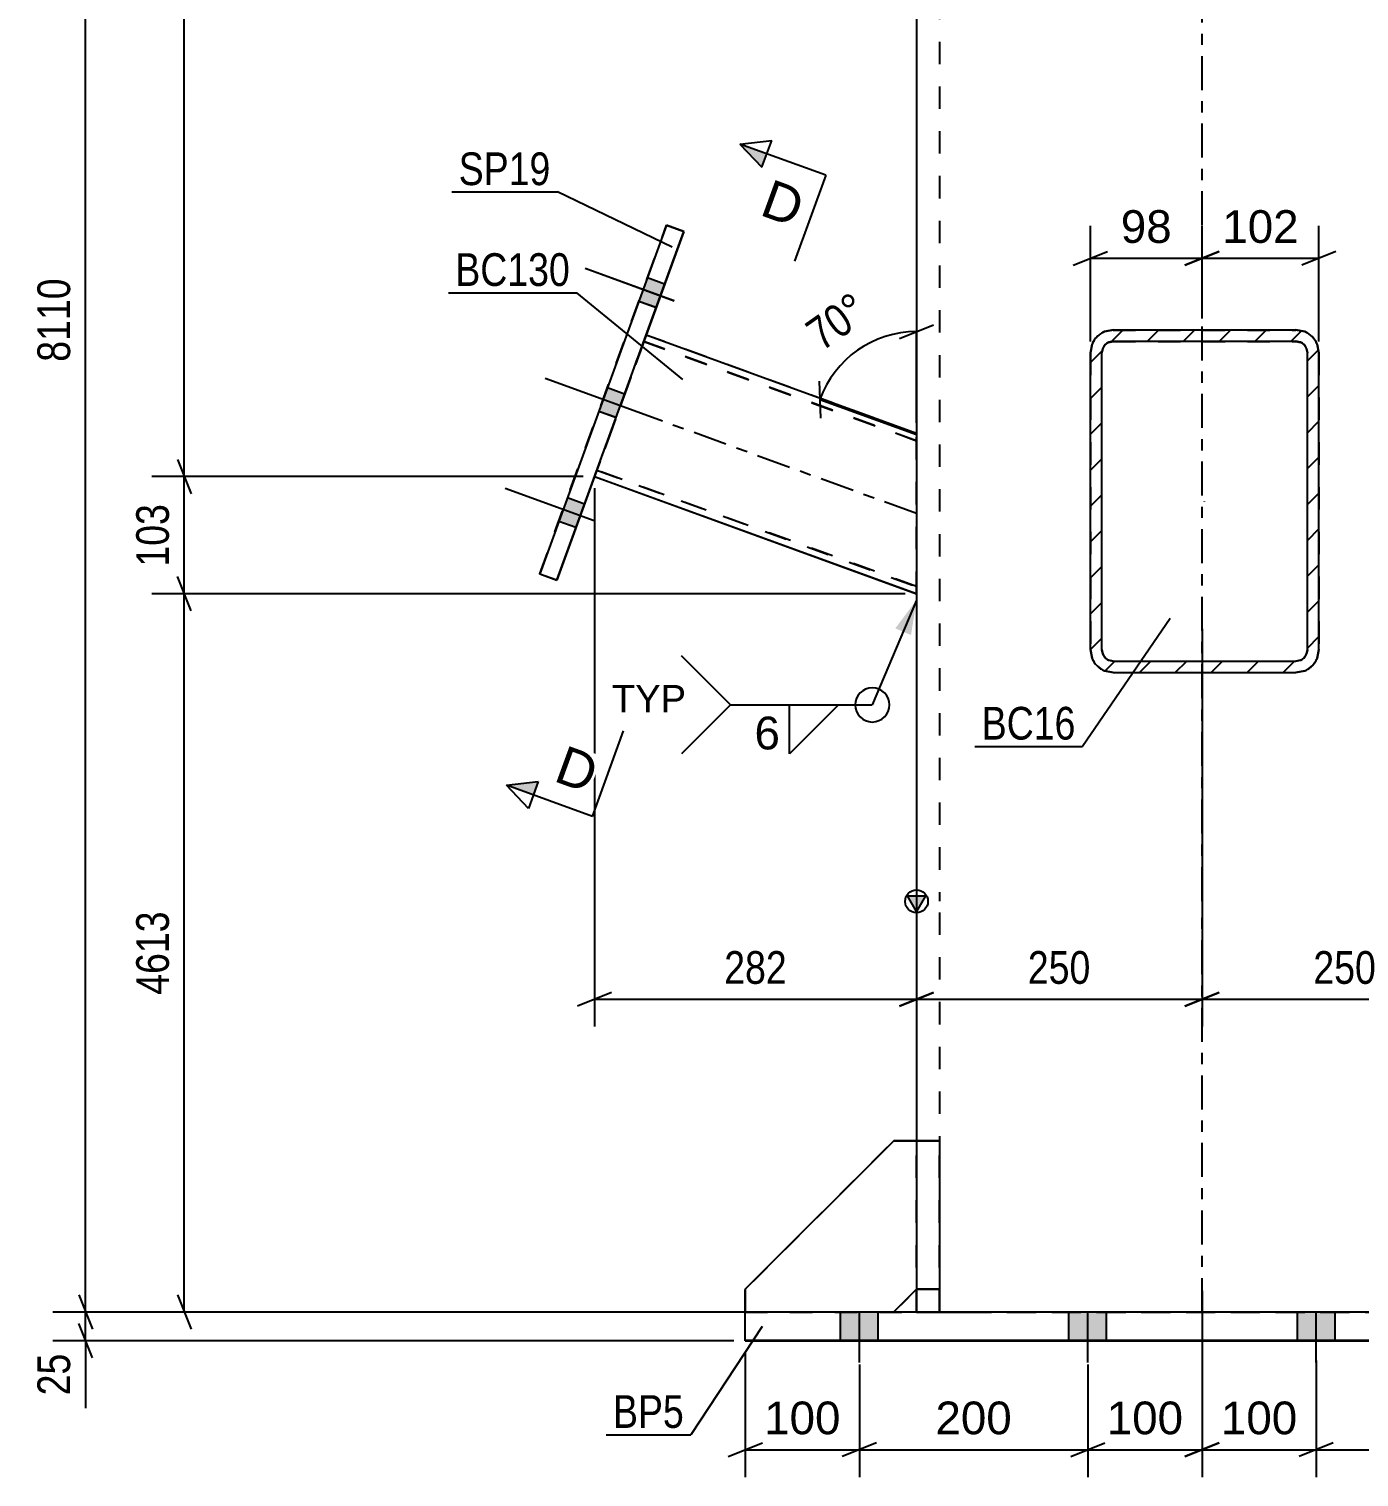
# Model space of a CAD drawing. Header units: millimetres. Extents: x -131 to 463, y -181 to 239.
# Drawn here: x 118.6 to 235.1, y -14.4 to 112.4 of the extents above; entities that cross this region are included whole.
import ezdxf

# ---------------------------------------------------------------- set-up
doc = ezdxf.new("R2010")
doc.units = ezdxf.units.MM
doc.linetypes.add('DXK_LINE_DOT2', pattern=[3.9198, 1.9599, -1.9599])
doc.linetypes.add('DXK_LINE_DOT3', pattern=[5.9187, 2.979, -0.9799, 0.9799, -0.9799])
doc.styles.add('Arial', font='arial.ttf', dxfattribs={"height": 0.2})
doc.styles.add('Arial Narrow', font='ARIALN.TTF', dxfattribs={"height": 0.2})

# ---------------------------------------------------------------- blocks, each defined once
blk = doc.blocks.new('Part-284869923-2241 - 2164')
at = {"color": 2, "linetype": 'Continuous'}
for p, q in [((174.47, 95.19), (163.35, 64.65)), ((175.97, 94.64), (174.47, 95.19)), ((164.85, 64.1), (175.97, 94.64)), ((175.97, 94.63), (172.67, 85.57)), ((175.97, 94.64), (175.97, 94.63)), ((175.97, 94.64), (175.97, 94.63)), ((168.16, 73.17), (164.85, 64.09)), ((163.35, 64.65), (164.85, 64.1)), ((163.35, 64.65), (163.35, 64.64)), ((163.35, 64.64), (163.35, 64.65)), ((164.85, 64.09), (163.35, 64.64)), ((164.85, 64.1), (164.85, 64.09))]:
    blk.add_line(p, q, dxfattribs=at)
at = {"color": 7, "linetype": 'DXK_LINE_DOT2'}
for p, q in [((163.35, 64.65), (174.47, 95.18)), ((174.47, 95.19), (174.47, 95.18)), ((174.47, 95.18), (175.97, 94.64)), ((172.67, 85.57), (168.16, 73.17))]:
    blk.add_line(p, q, dxfattribs=at)
blk = doc.blocks.new('Bolt-284869923-2252 - 2164')
at = {"linetype": 'Continuous'}
for points in [[(189.7, -2.49), (193, -2.49), (193, 0.01), (189.7, 0.01)], [(189.7, -2.5), (193, -2.5), (193, 0), (189.7, 0)], [(209.7, -2.49), (213, -2.49), (213, 0.01), (209.7, 0.01)], [(229.7, -2.49), (233, -2.49), (233, 0.01), (229.7, 0.01)], [(249.7, -2.49), (253, -2.49), (253, 0.01), (249.7, 0.01)], [(249.7, -2.5), (253, -2.5), (253, 0), (249.7, 0)], [(189.7, -2.5), (193, -2.5), (193, 0), (189.7, 0)], [(189.7, -2.51), (193, -2.51), (193, -0.01), (189.7, -0.01)], [(209.7, -2.51), (213, -2.51), (213, -0.01), (209.7, -0.01)], [(229.7, -2.51), (233, -2.51), (233, -0.01), (229.7, -0.01)], [(249.7, -2.5), (253, -2.5), (253, 0), (249.7, 0)], [(249.7, -2.51), (253, -2.51), (253, -0.01), (249.7, -0.01)]]:
    blk.add_hatch(color=1, dxfattribs=at).paths.add_polyline_path(points)
at = {"color": 1, "linetype": 'Continuous'}
for p, q in [((189.7, -2.49), (189.7, 0.01)), ((189.7, -2.5), (189.7, 0)), ((191.35, -4.39), (191.35, 0.01)), ((191.35, -4.4), (191.35, 0)), ((193, -2.49), (193, 0.01)), ((193, -2.5), (193, 0)), ((209.7, -2.49), (209.7, 0.01)), ((211.35, -4.39), (211.35, 0.01)), ((213, -2.49), (213, 0.01)), ((229.7, -2.49), (229.7, 0.01)), ((231.35, -4.39), (231.35, 0.01)), ((233, -2.49), (233, 0.01)), ((249.7, -2.49), (249.7, 0.01)), ((249.7, -2.5), (249.7, 0)), ((251.35, -4.39), (251.35, 0.01)), ((251.35, -4.4), (251.35, 0)), ((253, -2.49), (253, 0.01)), ((253, -2.5), (253, 0)), ((189.7, -2.5), (189.7, 0)), ((189.7, -2.51), (189.7, -0.01)), ((191.35, -4.4), (191.35, 0)), ((191.35, -4.41), (191.35, -0.01)), ((193, -2.5), (193, 0)), ((193, -2.51), (193, -0.01)), ((209.7, -2.51), (209.7, -0.01)), ((211.35, -4.41), (211.35, -0.01)), ((213, -2.51), (213, -0.01)), ((229.7, -2.51), (229.7, -0.01)), ((231.35, -4.41), (231.35, -0.01)), ((233, -2.51), (233, -0.01)), ((249.7, -2.5), (249.7, 0)), ((249.7, -2.51), (249.7, -0.01)), ((251.35, -4.4), (251.35, 0)), ((251.35, -4.41), (251.35, -0.01)), ((253, -2.5), (253, 0)), ((253, -2.51), (253, -0.01))]:
    blk.add_line(p, q, dxfattribs=at)
blk = doc.blocks.new('Bolt-284869923-2236 - 2164')
at = {"linetype": 'Continuous'}
for points in [[(173.54, 87.96), (174.29, 90.03), (172.79, 90.58), (172.04, 88.51)], [(173.54, 87.97), (174.29, 90.03), (172.79, 90.58), (172.04, 88.51)], [(173.54, 87.97), (174.29, 90.04), (172.79, 90.58), (172.04, 88.52)], [(170.04, 78.33), (170.79, 80.4), (169.28, 80.95), (168.53, 78.88)], [(170.04, 78.34), (170.79, 80.4), (169.28, 80.95), (168.53, 78.88)], [(166.53, 68.7), (167.28, 70.77), (165.78, 71.32), (165.03, 69.25)], [(166.53, 68.7), (167.28, 70.77), (165.78, 71.32), (165.03, 69.25)], [(166.53, 68.7), (167.28, 70.77), (165.78, 71.31), (165.03, 69.25)]]:
    blk.add_hatch(color=1, dxfattribs=at).paths.add_polyline_path(points)
at = {"color": 1, "linetype": 'Continuous'}
for p, q in [((175.14, 88.56), (167.34, 91.4)), ((175.14, 88.55), (167.34, 91.39)), ((175.14, 88.55), (167.34, 91.39)), ((174.29, 90.03), (172.79, 90.58)), ((174.29, 90.03), (172.79, 90.58)), ((174.29, 90.04), (172.79, 90.58)), ((173.54, 87.97), (172.04, 88.52)), ((173.54, 87.96), (172.04, 88.51)), ((173.54, 87.97), (172.04, 88.51)), ((171.63, 78.92), (163.83, 81.76)), ((171.63, 78.92), (163.83, 81.76)), ((170.79, 80.4), (169.28, 80.95)), ((170.79, 80.4), (169.28, 80.95)), ((170.04, 78.33), (168.53, 78.88)), ((170.04, 78.34), (168.53, 78.88)), ((168.13, 69.29), (160.33, 72.13)), ((168.13, 69.29), (160.33, 72.13)), ((168.13, 69.29), (160.33, 72.13)), ((167.28, 70.77), (165.78, 71.32)), ((167.28, 70.77), (165.78, 71.32)), ((167.28, 70.77), (165.78, 71.31)), ((166.53, 68.7), (165.03, 69.25)), ((166.53, 68.7), (165.03, 69.25)), ((166.53, 68.7), (165.03, 69.25))]:
    blk.add_line(p, q, dxfattribs=at)
blk = doc.blocks.new('Part-284869923-2172 - 2164')
at = {"color": 7, "linetype": 'DXK_LINE_DOT2'}
for p, q in [((172.55, 85.24), (172.42, 84.87)), ((172.42, 84.87), (172.55, 85.24)), ((172.46, 85.01), (172.45, 84.96)), ((172.45, 84.96), (172.46, 85)), ((172.46, 85.01), (196.35, 76.31)), ((172.46, 85), (172.46, 85.01)), ((196.35, 76.31), (172.46, 85)), ((172.64, 85.48), (172.55, 85.24)), ((172.55, 85.24), (172.64, 85.48)), ((172.67, 85.57), (172.64, 85.48)), ((172.64, 85.48), (172.67, 85.57)), ((196.35, 76.95), (172.67, 85.57)), ((172.67, 85.57), (172.67, 85.57)), ((172.42, 84.87), (168.38, 73.77)), ((172.42, 84.87), (168.41, 73.86)), ((172.4, 84.84), (168.42, 73.9)), ((168.57, 74.29), (172.4, 84.84)), ((172.4, 84.84), (172.45, 84.96)), ((172.45, 84.96), (172.4, 84.84)), ((196.35, 62.9), (196.35, 76.95)), ((168.28, 73.5), (168.41, 73.86)), ((168.28, 73.49), (168.38, 73.77)), ((168.38, 73.77), (168.36, 73.73)), ((168.36, 73.73), (168.38, 73.77)), ((168.36, 73.73), (196.35, 63.54)), ((196.35, 63.54), (168.36, 73.73)), ((168.36, 73.73), (168.36, 73.73)), ((168.42, 73.9), (168.38, 73.77)), ((168.38, 73.77), (168.41, 73.86)), ((168.41, 73.86), (168.42, 73.89)), ((168.42, 73.89), (168.57, 74.29)), ((168.57, 74.29), (168.57, 74.29)), ((168.15, 73.16), (168.19, 73.25)), ((168.15, 73.17), (168.19, 73.25)), ((168.15, 73.16), (168.15, 73.17)), ((168.19, 73.25), (168.28, 73.5)), ((168.19, 73.25), (168.28, 73.49)), ((168.19, 73.25), (168.19, 73.25))]:
    blk.add_line(p, q, dxfattribs=at)
at = {"color": 2, "linetype": 'Continuous'}
for p, q in [((196.35, 76.95), (172.67, 85.57)), ((168.15, 73.17), (196.35, 62.91)), ((196.35, 62.9), (168.15, 73.16))]:
    blk.add_line(p, q, dxfattribs=at)
at = {"color": 7, "linetype": 'DXK_LINE_DOT3'}
blk.add_line((196.35, 69.93), (170.41, 79.37), dxfattribs=at)
blk = doc.blocks.new('Part-284869923-2187 - 2164')
at = {"color": 7, "linetype": 'DXK_LINE_DOT2'}
for p, q in [((213.58, 86.01), (212.82, 85.86)), ((213.2, 84.93), (213.58, 85.01)), ((213.58, 86.01), (229.58, 86.01)), ((213.58, 86), (213.58, 86.01)), ((213.58, 85), (213.58, 85.01)), ((213.58, 85.01), (229.58, 85.01)), ((229.58, 86.01), (229.58, 86)), ((230.35, 85.86), (229.58, 86.01)), ((229.58, 85), (229.58, 85.01)), ((229.58, 85.01), (229.97, 84.93)), ((211.74, 84.77), (211.58, 84.01)), ((211.58, 84.01), (211.58, 58)), ((212.58, 84.01), (212.66, 84.39)), ((212.58, 84), (212.58, 84.01)), ((212.58, 58.01), (212.58, 84.01)), ((212.66, 84.39), (212.66, 84.39)), ((230.51, 84.39), (230.51, 84.39)), ((230.51, 84.39), (230.58, 84.01)), ((230.58, 84), (230.58, 84.01)), ((230.58, 58.01), (230.58, 84.01)), ((231.58, 84.01), (231.43, 84.77)), ((231.58, 84.01), (231.58, 58)), ((211.58, 58.01), (211.74, 57.24)), ((211.74, 57.24), (211.74, 57.24)), ((212.58, 58), (212.58, 58.01)), ((212.66, 57.63), (212.58, 58.01)), ((213.58, 57.01), (213.2, 57.08)), ((229.97, 57.08), (229.58, 57.01)), ((230.58, 58.01), (230.51, 57.63)), ((230.58, 58), (230.58, 58.01)), ((231.43, 57.24), (231.58, 58.01)), ((231.43, 57.24), (231.43, 57.24)), ((212.82, 56.16), (213.58, 56.01)), ((213.58, 57), (213.58, 57.01)), ((213.58, 57.01), (229.58, 57.01)), ((213.58, 56.01), (229.58, 56.01)), ((213.58, 56), (213.58, 56.01)), ((229.58, 57), (229.58, 57.01)), ((229.58, 56.01), (230.35, 56.16)), ((229.58, 56), (229.58, 56.01))]:
    blk.add_line(p, q, dxfattribs=at)
at = {"color": 7, "linetype": 'DXK_LINE_DOT3'}
blk.add_line((221.58, 71), (221.58, 71.01), dxfattribs=at)
at = {"color": 7, "linetype": 'DXK_LINE_DOT2'}
for centre, radius, start, end in [((213.58, 84.01), 2, 112.5, 157.5), ((229.58, 84.01), 2, 22.5, 67.5), ((213.58, 84.01), 1, 112.5, 157.5), ((229.58, 84.01), 1, 22.5, 67.5), ((213.58, 58.01), 2, 202.5, 247.5), ((213.58, 58.01), 1, 202.5, 247.5), ((229.58, 58.01), 1, 292.5, 337.5), ((229.58, 58.01), 2, 292.5, 337.5)]:
    blk.add_arc(centre, radius, start, end, dxfattribs=at)
blk = doc.blocks.new('Part-284869923-2195 - 2164')
at = {"linetype": 'Continuous'}
h = blk.add_hatch(dxfattribs=at)
h.set_pattern_fill('', scale=0.7, style=0, pattern_type=0)
h.set_pattern_definition([(45, (211.5849, 58.0208), (-1.57154, 1.57154), [])])
h.paths.add_polyline_path([(211.58, 84.02), (211.58, 58.02), (211.74, 57.26), (212.17, 56.61), (212.82, 56.17), (213.58, 56.02), (229.58, 56.02), (230.35, 56.17), (231, 56.61), (231.43, 57.26), (231.58, 58.02), (231.58, 84.02), (231.43, 84.79), (231, 85.44), (230.35, 85.87), (229.58, 86.02), (213.58, 86.02), (212.82, 85.87), (212.17, 85.44), (211.74, 84.79)])
h.paths.add_polyline_path([(212.88, 84.73), (213.2, 84.94), (213.58, 85.02), (229.58, 85.02), (229.97, 84.94), (230.29, 84.73), (230.51, 84.4), (230.58, 84.02), (230.58, 58.02), (230.51, 57.64), (230.29, 57.31), (229.97, 57.1), (229.58, 57.02), (213.58, 57.02), (213.2, 57.1), (212.88, 57.31), (212.66, 57.64), (212.58, 58.02), (212.58, 84.02), (212.66, 84.4)])
at = {"color": 7, "linetype": 'DXK_LINE_DOT2'}
for p, q in [((212.82, 85.87), (213.58, 86.02)), ((213.58, 86.02), (229.58, 86.02)), ((213.58, 86.02), (213.58, 86.02)), ((229.58, 86.02), (229.58, 86.02)), ((229.58, 86.02), (230.35, 85.87)), ((211.58, 84.02), (211.74, 84.78)), ((211.58, 84.02), (211.58, 58.02)), ((212.66, 84.4), (212.58, 84.02)), ((212.58, 84.02), (212.58, 84.02)), ((212.58, 58.02), (212.58, 84.02)), ((212.66, 84.4), (212.66, 84.4)), ((230.51, 84.4), (230.51, 84.4)), ((230.58, 84.02), (230.51, 84.4)), ((230.58, 84.02), (230.58, 84.02)), ((230.58, 58.02), (230.58, 84.02)), ((231.43, 84.78), (231.58, 84.02)), ((231.58, 84.02), (231.58, 58.02)), ((211.74, 57.25), (211.58, 58.02)), ((211.74, 57.25), (211.74, 57.26)), ((212.58, 58.02), (212.58, 58.02)), ((212.58, 58.02), (212.66, 57.64)), ((213.2, 57.09), (213.58, 57.02)), ((229.58, 57.02), (229.97, 57.09)), ((230.51, 57.64), (230.58, 58.02)), ((230.58, 58.02), (230.58, 58.02)), ((231.58, 58.02), (231.43, 57.25)), ((231.43, 57.25), (231.43, 57.26)), ((231.58, 58.02), (231.58, 58.02)), ((213.58, 57.02), (213.58, 57.02)), ((213.58, 57.02), (229.58, 57.02)), ((229.58, 57.02), (229.58, 57.02))]:
    blk.add_line(p, q, dxfattribs=at)
at = {"color": 2, "linetype": 'Continuous'}
for p, q in [((213.58, 86.02), (212.82, 85.87)), ((213.58, 85.02), (213.2, 84.94)), ((213.2, 84.94), (213.58, 85.02)), ((213.58, 86.02), (229.58, 86.02)), ((213.58, 85.02), (213.58, 85.02)), ((213.58, 85.02), (229.58, 85.02)), ((213.58, 85.02), (229.58, 85.02)), ((230.35, 85.87), (229.58, 86.02)), ((229.58, 85.02), (229.58, 85.02)), ((229.97, 84.94), (229.58, 85.02)), ((229.58, 85.02), (229.97, 84.94)), ((211.74, 84.79), (211.58, 84.02)), ((211.58, 58.02), (211.58, 84.02)), ((212.58, 84.02), (212.66, 84.4)), ((212.58, 58.02), (212.58, 84.02)), ((230.51, 84.4), (230.58, 84.02)), ((230.58, 58.02), (230.58, 84.02)), ((231.58, 84.02), (231.43, 84.79)), ((231.58, 58.02), (231.58, 84.02)), ((211.58, 58.02), (211.74, 57.26)), ((212.66, 57.64), (212.58, 58.02)), ((213.58, 57.02), (213.2, 57.1)), ((229.97, 57.1), (229.58, 57.02)), ((230.58, 58.02), (230.51, 57.64)), ((231.43, 57.26), (231.58, 58.02)), ((213.58, 56.02), (212.82, 56.17)), ((212.82, 56.17), (213.58, 56.02)), ((213.58, 57.02), (229.58, 57.02)), ((213.58, 56.02), (229.58, 56.02)), ((213.58, 56.02), (213.58, 56.02)), ((213.58, 56.02), (229.58, 56.02)), ((230.35, 56.17), (229.58, 56.02)), ((229.58, 56.02), (230.35, 56.17)), ((229.58, 56.02), (229.58, 56.02))]:
    blk.add_line(p, q, dxfattribs=at)
at = {"color": 7, "linetype": 'DXK_LINE_DOT3'}
blk.add_line((221.58, 71.02), (221.58, 71.02), dxfattribs=at)
at = {"color": 7, "linetype": 'DXK_LINE_DOT2'}
for centre, radius, start, end in [((213.58, 84.02), 2, 112.5, 157.5), ((229.58, 84.02), 2, 22.5, 67.5), ((213.58, 58.02), 1, 202.5, 247.5), ((229.58, 58.02), 1, 292.5, 337.5)]:
    blk.add_arc(centre, radius, start, end, dxfattribs=at)
at = {"color": 2, "linetype": 'Continuous'}
for centre, radius, start, end in [((213.58, 84.02), 2, 112.5, 157.5), ((229.58, 84.02), 2, 22.5, 67.5), ((213.58, 84.02), 1, 112.5, 157.5), ((213.58, 84.02), 1, 112.5, 157.5), ((229.58, 84.02), 1, 22.5, 67.5), ((229.58, 84.02), 1, 22.5, 67.5), ((213.58, 58.02), 2, 202.5, 247.5), ((213.58, 58.02), 2, 202.5, 247.5), ((213.58, 58.02), 1, 202.5, 247.5), ((229.58, 58.02), 1, 292.5, 337.5), ((229.58, 58.02), 2, 292.5, 337.5), ((229.58, 58.02), 2, 292.5, 337.5)]:
    blk.add_arc(centre, radius, start, end, dxfattribs=at)
blk = doc.blocks.new('Part-284869923-2290 - 2164')
at = {"color": 7, "linetype": 'DXK_LINE_DOT2'}
for p, q in [((181.35, 2), (194.35, 15)), ((194.35, 15), (181.35, 2)), ((194.35, 15), (196.35, 15)), ((194.35, 15), (194.35, 15)), ((196.35, 15), (194.35, 15)), ((196.35, 15), (196.35, 2)), ((181.35, 0), (181.35, 2)), ((196.35, 2), (194.35, 0)), ((194.35, 0), (194.36, 0.01)), ((194.35, 0), (181.35, 0)), ((181.35, 0), (194.35, 0)), ((194.35, 0), (194.35, 0))]:
    blk.add_line(p, q, dxfattribs=at)
at = {"color": 2, "linetype": 'Continuous'}
blk.add_line((194.36, 0.01), (196.35, 2), dxfattribs=at)
blk = doc.blocks.new('Part-284869923-2293 - 2164')
at = {"color": 2, "linetype": 'Continuous'}
for p, q in [((196.35, 15), (196.35, 15)), ((198.35, 15), (196.35, 15)), ((196.35, 15), (196.35, 0.01)), ((198.35, 15), (198.35, 15)), ((198.35, 15), (198.35, 0.01)), ((198.35, 2.01), (196.35, 2.01)), ((196.35, 0.01), (198.35, 0.01))]:
    blk.add_line(p, q, dxfattribs=at)
at = {"color": 7, "linetype": 'DXK_LINE_DOT2'}
for p, q in [((196.35, 15), (198.35, 15)), ((196.35, 2.01), (196.35, 0)), ((196.35, 2), (198.35, 2)), ((198.35, 2.01), (198.35, 0)), ((196.35, 0), (196.35, 0.01)), ((198.35, 0), (196.35, 0)), ((198.35, 0), (198.35, 0.01))]:
    blk.add_line(p, q, dxfattribs=at)
blk = doc.blocks.new('Part-284869923-2294 - 2164')
at = {"color": 2, "linetype": 'Continuous'}
for p, q in [((194.35, 15), (181.35, 2)), ((194.35, 15), (194.35, 15)), ((196.35, 15), (194.35, 15)), ((181.35, 2), (181.35, 2)), ((181.35, 2), (181.35, 0.01)), ((194.35, 0.01), (196.35, 2))]:
    blk.add_line(p, q, dxfattribs=at)
at = {"color": 7, "linetype": 'DXK_LINE_DOT2'}
for p, q in [((181.35, 2), (194.35, 15)), ((194.35, 15), (196.35, 15)), ((196.35, 15), (196.35, 2)), ((196.35, 2), (194.35, 0)), ((181.35, 0.01), (181.35, 0)), ((194.35, 0), (181.35, 0)), ((181.35, 0), (194.35, 0)), ((194.35, 0), (194.35, 0.01)), ((194.35, 0), (194.35, 0))]:
    blk.add_line(p, q, dxfattribs=at)
blk = doc.blocks.new('Part-284869923-2273 - 2164')
at = {"linetype": 'Continuous'}
blk.add_hatch(color=2, dxfattribs=at).paths.add_polyline_path([(196.35, 35.07), (195.55, 36.47), (197.15, 36.47)])
at = {"color": 2, "linetype": 'Continuous'}
for p, q in [((196.35, 115.18), (196.35, 36)), ((196.35, 35.07), (195.55, 36.47)), ((195.55, 36.47), (197.15, 36.47)), ((197.15, 36.47), (196.35, 35.07)), ((196.35, 35), (196.35, 15))]:
    blk.add_line(p, q, dxfattribs=at)
at = {"color": 7, "linetype": 'DXK_LINE_DOT2'}
for p, q in [((198.35, 115.18), (198.35, 36)), ((198.35, 35), (198.35, 0)), ((196.35, 15), (196.35, 0)), ((196.35, 0), (196.35, 0)), ((196.65, 0), (196.35, 0)), ((197.52, 0), (196.65, 0)), ((198.82, 0), (197.52, 0)), ((198.35, 0), (198.35, 0)), ((198.35, 0), (198.5, 0)), ((198.5, 0), (198.93, 0)), ((200.35, 0), (198.82, 0)), ((198.93, 0), (199.58, 0)), ((199.58, 0), (200.35, 0)), ((200.35, 0), (242.35, 0)), ((200.35, 0), (242.35, 0)), ((196.35, 0), (196.65, 0)), ((196.65, 0), (197.52, 0)), ((197.52, 0), (198.82, 0)), ((198.5, 0), (198.35, 0)), ((198.93, 0), (198.5, 0)), ((198.82, 0), (200.35, 0)), ((199.58, 0), (198.93, 0)), ((200.35, 0), (199.58, 0)), ((200.35, 0), (242.35, 0)), ((200.35, 0), (242.35, 0))]:
    blk.add_line(p, q, dxfattribs=at)
at = {"color": 7, "linetype": 'DXK_LINE_DOT3'}
for p, q in [((221.35, 36), (221.35, 115.18)), ((221.35, 0), (221.35, 35))]:
    blk.add_line(p, q, dxfattribs=at)
at = {"color": 2, "linetype": 'Continuous'}
blk.add_circle((196.35, 35.97), 1, dxfattribs=at)
blk = doc.blocks.new('Part-284869923-2288 - 2164')
at = {"color": 2, "linetype": 'Continuous'}
for p, q in [((181.35, -2.51), (181.35, 0.01)), ((181.35, 0.01), (261.35, 0.01)), ((261.35, -2.51), (261.35, 0.01)), ((181.35, -2.49), (181.35, -2.51)), ((261.35, -2.49), (181.35, -2.49)), ((181.35, -2.51), (261.35, -2.51)), ((261.35, -2.49), (261.35, -2.51))]:
    blk.add_line(p, q, dxfattribs=at)
at = {"color": 7, "linetype": 'DXK_LINE_DOT2'}
blk.add_line((181.35, -0.01), (261.35, -0.01), dxfattribs=at)
blk = doc.blocks.new('Part-284869923-2289 - 2164')
at = {"color": 7, "linetype": 'DXK_LINE_DOT2'}
for p, q in [((196.35, -0.01), (196.35, 15)), ((198.35, 15), (196.35, 15)), ((196.35, 15), (198.35, 15)), ((198.35, -0.01), (198.35, 15)), ((196.35, 2), (198.35, 2)), ((198.35, 1.99), (196.35, 1.99)), ((196.35, 0), (196.35, -0.01)), ((196.35, 0), (198.35, 0)), ((196.35, -0.01), (198.35, -0.01)), ((198.35, 0), (198.35, -0.01))]:
    blk.add_line(p, q, dxfattribs=at)
blk = doc.blocks.new('StraightDimension-284869923-2482 - 2164')
at = {"color": 7, "linetype": 'Continuous'}
for p, q in [((122.98, 1.5), (124.18, -1.5)), ((180.35, 0), (120.73, 0)), ((124.18, -4.01), (122.98, -1.01)), ((123.58, -2.51), (123.58, 0)), ((180.35, -2.51), (120.73, -2.51)), ((123.58, -2.51), (123.58, -8.41)), ((123.58, -2.51), (123.58, -8.41))]:
    blk.add_line(p, q, dxfattribs=at)
at = {"color": 0}
blk.add_wipeout([(122.83, -3.03), (118.63, -3.03), (118.63, -7.89), (122.83, -7.89)], dxfattribs=at)
at = {"color": 3, "style": 'Arial Narrow'}
blk.add_text('25', height=2.863, rotation=90.0002, dxfattribs=at).set_placement((122.23, -7.29))
blk = doc.blocks.new('StraightDimension-284869923-2356 - 2164')
at = {"color": 7, "linetype": 'Continuous'}
for p, q in [((246.35, 61.73), (246.35, 25)), ((221.35, 59.83), (221.35, 25)), ((222.85, 28), (219.85, 26.8)), ((244.85, 26.8), (247.85, 28)), ((221.35, 27.4), (246.35, 27.4))]:
    blk.add_line(p, q, dxfattribs=at)
at = {"color": 0}
blk.add_wipeout([(237.19, 28.15), (237.19, 32.35), (230.5, 32.35), (230.5, 28.15)], dxfattribs=at)
at = {"color": 3, "style": 'Arial Narrow'}
blk.add_text('250', height=2.863, dxfattribs=at).set_placement((231.1, 28.75))
blk = doc.blocks.new('StraightDimension-284869923-2346 - 2164')
at = {"color": 7, "linetype": 'Continuous'}
for p, q in [((196.35, 61.91), (196.35, 25)), ((221.35, 59.83), (221.35, 25)), ((197.85, 28), (194.85, 26.8)), ((219.85, 26.8), (222.85, 28)), ((196.35, 27.4), (221.35, 27.4))]:
    blk.add_line(p, q, dxfattribs=at)
at = {"color": 0}
blk.add_wipeout([(212.19, 28.15), (212.19, 32.35), (205.5, 32.35), (205.5, 28.15)], dxfattribs=at)
at = {"color": 3, "style": 'Arial Narrow'}
blk.add_text('250', height=2.863, dxfattribs=at).set_placement((206.1, 28.75))
blk = doc.blocks.new('StraightDimension-284869923-2336 - 2164')
at = {"color": 7, "linetype": 'Continuous'}
for p, q in [((168.15, 72.17), (168.15, 25)), ((196.35, 61.91), (196.35, 25)), ((169.65, 28), (166.65, 26.8)), ((194.85, 26.8), (197.85, 28)), ((168.15, 27.4), (196.35, 27.4))]:
    blk.add_line(p, q, dxfattribs=at)
at = {"color": 0}
blk.add_wipeout([(185.59, 28.15), (185.59, 32.35), (178.91, 32.35), (178.91, 28.15)], dxfattribs=at)
at = {"color": 3, "style": 'Arial Narrow'}
blk.add_text('282', height=2.863, dxfattribs=at).set_placement((179.51, 28.75))
blk = doc.blocks.new('StraightDimension-284869923-2424 - 2164')
at = {"color": 7, "linetype": 'Continuous'}
for p, q in [((131.63, 74.67), (132.83, 71.67)), ((167.15, 73.17), (129.38, 73.17)), ((132.23, 62.91), (132.23, 73.17)), ((132.83, 61.41), (131.63, 64.41)), ((195.35, 62.91), (129.38, 62.91))]:
    blk.add_line(p, q, dxfattribs=at)
at = {"color": 0}
blk.add_wipeout([(131.48, 71.38), (127.28, 71.38), (127.28, 64.69), (131.48, 64.69)], dxfattribs=at)
at = {"color": 3, "style": 'Arial Narrow'}
blk.add_text('103', height=2.863, rotation=90.0002, dxfattribs=at).set_placement((130.88, 65.29))
blk = doc.blocks.new('StraightDimension-284869923-2432 - 2164')
at = {"color": 7, "linetype": 'Continuous'}
for p, q in [((132.83, 159.13), (131.63, 162.13)), ((195.35, 160.63), (129.38, 160.63)), ((132.23, 73.17), (132.23, 160.63)), ((131.63, 74.67), (132.83, 71.67)), ((167.15, 73.17), (129.38, 73.17))]:
    blk.add_line(p, q, dxfattribs=at)
at = {"color": 0}
blk.add_wipeout([(131.48, 121.16), (127.28, 121.16), (127.28, 112.64), (131.48, 112.64)], dxfattribs=at)
at = {"color": 3, "style": 'Arial Narrow'}
blk.add_text('3263', height=2.863, rotation=90.0002, dxfattribs=at).set_placement((130.88, 113.24))
blk = doc.blocks.new('StraightDimension-284869923-2440 - 2164')
at = {"color": 7, "linetype": 'Continuous'}
for p, q in [((132.83, 61.41), (131.63, 64.41)), ((195.35, 62.91), (129.38, 62.91)), ((132.23, 0), (132.23, 62.91)), ((131.63, 1.5), (132.83, -1.5)), ((195.35, 0), (129.38, 0))]:
    blk.add_line(p, q, dxfattribs=at)
at = {"color": 0}
blk.add_wipeout([(131.48, 35.71), (127.28, 35.71), (127.28, 27.19), (131.48, 27.19)], dxfattribs=at)
at = {"color": 3, "style": 'Arial Narrow'}
blk.add_text('4613', height=2.863, rotation=90.0002, dxfattribs=at).set_placement((130.88, 27.79))
blk = doc.blocks.new('StraightDimension-284869923-2453 - 2164')
at = {"color": 7, "linetype": 'Continuous'}
for p, q in [((251.35, -2.25), (251.35, -14.45)), ((231.35, -4.25), (231.35, -14.45)), ((232.85, -11.45), (229.85, -12.65)), ((231.35, -12.05), (251.35, -12.05)), ((249.85, -12.65), (252.85, -11.45))]:
    blk.add_line(p, q, dxfattribs=at)
at = {"color": 0}
blk.add_wipeout([(245.28, -11.3), (245.28, -7.1), (237.41, -7.1), (237.41, -11.3)], dxfattribs=at)
at = {"color": 3, "style": 'Arial'}
blk.add_text('200', height=2.865, dxfattribs=at).set_placement((238.01, -10.7))
blk = doc.blocks.new('StraightDimension-284869923-2457 - 2164')
at = {"color": 7, "linetype": 'Continuous'}
for p, q in [((221.35, 1.86), (221.35, -14.45)), ((231.35, -4.25), (231.35, -14.45)), ((219.85, -12.65), (222.85, -11.45)), ((221.35, -12.05), (231.35, -12.05)), ((232.85, -11.45), (229.85, -12.65))]:
    blk.add_line(p, q, dxfattribs=at)
at = {"color": 0}
blk.add_wipeout([(230.28, -11.3), (230.28, -7.1), (222.41, -7.1), (222.41, -11.3)], dxfattribs=at)
at = {"color": 3, "style": 'Arial'}
blk.add_text('100', height=2.865, dxfattribs=at).set_placement((223.01, -10.7))
blk = doc.blocks.new('StraightDimension-284869923-2461 - 2164')
at = {"color": 7, "linetype": 'Continuous'}
for p, q in [((221.35, 1.86), (221.35, -14.45)), ((211.35, -4.58), (211.35, -14.45)), ((209.85, -12.65), (212.85, -11.45)), ((211.35, -12.05), (221.35, -12.05)), ((222.85, -11.45), (219.85, -12.65))]:
    blk.add_line(p, q, dxfattribs=at)
at = {"color": 0}
blk.add_wipeout([(220.28, -11.3), (220.28, -7.1), (212.41, -7.1), (212.41, -11.3)], dxfattribs=at)
at = {"color": 3, "style": 'Arial'}
blk.add_text('100', height=2.865, dxfattribs=at).set_placement((213.01, -10.7))
blk = doc.blocks.new('StraightDimension-284869923-2465 - 2164')
at = {"color": 7, "linetype": 'Continuous'}
for p, q in [((191.35, -4.58), (191.35, -14.45)), ((211.35, -4.58), (211.35, -14.45)), ((192.85, -11.45), (189.85, -12.65)), ((191.35, -12.05), (211.35, -12.05)), ((209.85, -12.65), (212.85, -11.45))]:
    blk.add_line(p, q, dxfattribs=at)
at = {"color": 0}
blk.add_wipeout([(205.28, -11.3), (205.28, -7.1), (197.41, -7.1), (197.41, -11.3)], dxfattribs=at)
at = {"color": 3, "style": 'Arial'}
blk.add_text('200', height=2.865, dxfattribs=at).set_placement((198.01, -10.7))
blk = doc.blocks.new('StraightDimension-284869923-2466 - 2164')
at = {"color": 7, "linetype": 'Continuous'}
for p, q in [((181.35, -3.49), (181.35, -14.45)), ((191.35, -4.58), (191.35, -14.45)), ((179.85, -12.65), (182.85, -11.45)), ((181.35, -12.05), (191.35, -12.05)), ((192.85, -11.45), (189.85, -12.65))]:
    blk.add_line(p, q, dxfattribs=at)
at = {"color": 0}
blk.add_wipeout([(190.28, -11.3), (190.28, -7.1), (182.41, -7.1), (182.41, -11.3)], dxfattribs=at)
at = {"color": 3, "style": 'Arial'}
blk.add_text('100', height=2.865, dxfattribs=at).set_placement((183.01, -10.7))
blk = doc.blocks.new('StraightDimension-284869923-2477 - 2164')
at = {"color": 7, "linetype": 'Continuous'}
for p, q in [((123.58, 0), (123.58, 173.77)), ((122.98, 1.5), (124.18, -1.5)), ((180.35, 0), (120.73, 0))]:
    blk.add_line(p, q, dxfattribs=at)
at = {"color": 0}
blk.add_wipeout([(122.83, 91.14), (118.63, 91.14), (118.63, 82.63), (122.83, 82.63)], dxfattribs=at)
at = {"color": 3, "style": 'Arial Narrow'}
blk.add_text('8110', height=2.863, rotation=90.0002, dxfattribs=at).set_placement((122.23, 83.23))
blk = doc.blocks.new('AngleDimension-284869923-2501 - 2164')
at = {"color": 7, "linetype": 'Continuous'}
for p, q in [((194.85, 85.27), (197.85, 86.47)), ((196.35, 77.87), (196.35, 85.87)), ((196.35, 85.87), (196.35, 76.87)), ((187.82, 81.53), (187.94, 78.3)), ((187.88, 79.92), (196.35, 76.87))]:
    blk.add_line(p, q, dxfattribs=at)
blk.add_arc((196.35, 76.87), 9, 90, 160.171, dxfattribs=at)
at = {"color": 0}
blk.add_wipeout([(193.19, 86.97), (190.78, 90.41), (185.49, 86.7), (187.91, 83.26)], dxfattribs=at)
at = {"color": 3, "style": 'Arial Narrow'}
blk.add_text('70°', height=2.863, rotation=35.0879, dxfattribs=at).set_placement((188.05, 84.1))
blk = doc.blocks.new('StraightDimension-284869923-4823 - 2164')
at = {"color": 7, "linetype": 'Continuous'}
for p, q in [((221.35, 87.02), (221.35, 95.14)), ((231.58, 85.01), (231.58, 95.14)), ((219.85, 91.69), (222.85, 92.89)), ((233.08, 92.89), (230.08, 91.69)), ((221.35, 92.29), (231.58, 92.29))]:
    blk.add_line(p, q, dxfattribs=at)
at = {"color": 0}
blk.add_wipeout([(230.4, 93.04), (230.4, 97.24), (222.53, 97.24), (222.53, 93.04)], dxfattribs=at)
at = {"color": 3, "style": 'Arial'}
blk.add_text('102', height=2.865, dxfattribs=at).set_placement((223.13, 93.64))
blk = doc.blocks.new('StraightDimension-284869923-4824 - 2164')
at = {"color": 7, "linetype": 'Continuous'}
for p, q in [((211.58, 85.01), (211.58, 95.14)), ((221.35, 87.02), (221.35, 95.14)), ((210.08, 91.69), (213.08, 92.89)), ((222.85, 92.89), (219.85, 91.69)), ((211.58, 92.29), (221.35, 92.29))]:
    blk.add_line(p, q, dxfattribs=at)
at = {"color": 0}
blk.add_wipeout([(219.29, 93.04), (219.29, 97.24), (213.64, 97.24), (213.64, 93.04)], dxfattribs=at)
at = {"color": 3, "style": 'Arial'}
blk.add_text('98', height=2.865, dxfattribs=at).set_placement((214.24, 93.64))
blk = doc.blocks.new('SectionMark-284869923-2615 - 2164')
at = {"linetype": 'Continuous'}
for points in [[(183.24, 101.45), (182.81, 100.27), (180.89, 102.3)], [(163.23, 46.46), (162.8, 45.29), (160.45, 46.14)]]:
    blk.add_hatch(color=6, dxfattribs=at).paths.add_polyline_path(points)
at = {"color": 6, "linetype": 'Continuous'}
for p, q in [((180.89, 102.3), (183.67, 102.62)), ((180.89, 102.3), (182.81, 100.27)), ((182.81, 100.27), (183.67, 102.62)), ((160.45, 46.14), (163.23, 46.46)), ((162.37, 44.11), (160.45, 46.14)), ((163.23, 46.46), (162.37, 44.11))]:
    blk.add_line(p, q, dxfattribs=at)
at = {"color": 0, "linetype": 'Continuous'}
for points in [[(185.67, 94.97), (186.87, 98.26), (183.7, 99.42), (182.5, 96.13)], [(167.62, 45.39), (168.82, 48.68), (165.65, 49.83), (164.46, 46.55)]]:
    blk.add_wipeout(points, dxfattribs=at)
at = {"color": 6, "linetype": 'Continuous'}
for p, q in [((188.41, 99.57), (180.89, 102.3)), ((188.41, 99.57), (185.67, 92.05)), ((167.97, 43.41), (170.7, 50.92)), ((167.97, 43.41), (160.45, 46.14))]:
    blk.add_line(p, q, dxfattribs=at)
at = {"color": 3, "linetype": 'Continuous', "style": 'Arial'}
for p in [(182.5, 96.13), (164.46, 46.55)]:
    blk.add_text('D', height=3.34, rotation=-20.002, dxfattribs=at).set_placement(p)
blk = doc.blocks.new('Mark-284869923-2168 - 2164')
at = {"color": 0}
blk.add_wipeout([(166.01, 89.87), (166.01, 92.87), (155.96, 92.87), (155.96, 89.87)], dxfattribs=at)
blk.add_wipeout([(166.01, 89.87), (166.01, 92.87), (155.96, 92.87), (155.96, 89.87)], dxfattribs=at)
at = {"color": 30, "linetype": 'Continuous'}
for p in [(155.36, 89.27), (175.89, 81.68)]:
    blk.add_line(p, (166.61, 89.27), dxfattribs=at)
at = {"color": 3, "style": 'Arial Narrow'}
blk.add_text('BC130', height=2.863, dxfattribs=at).set_placement((155.96, 89.87))
blk = doc.blocks.new('Mark-284869923-2237 - 2164')
at = {"color": 0}
blk.add_wipeout([(164.3, 98.7), (164.3, 101.7), (156.26, 101.7), (156.26, 98.7)], dxfattribs=at)
blk.add_wipeout([(164.3, 98.7), (164.3, 101.7), (156.26, 101.7), (156.26, 98.7)], dxfattribs=at)
at = {"color": 30, "linetype": 'Continuous'}
for p in [(155.66, 98.1), (174.94, 93.28)]:
    blk.add_line(p, (164.9, 98.1), dxfattribs=at)
at = {"color": 3, "style": 'Arial Narrow'}
blk.add_text('SP19', height=2.863, dxfattribs=at).set_placement((156.26, 98.7))
blk = doc.blocks.new('Mark-284869923-2191 - 2164')
at = {"color": 0}
blk.add_wipeout([(210.28, 50.14), (210.28, 53.14), (202.06, 53.14), (202.06, 50.14)], dxfattribs=at)
blk.add_wipeout([(210.28, 50.14), (210.28, 53.14), (202.06, 53.14), (202.06, 50.14)], dxfattribs=at)
at = {"color": 30, "linetype": 'Continuous'}
for p in [(218.56, 60.75), (201.46, 49.54)]:
    blk.add_line(p, (210.88, 49.54), dxfattribs=at)
at = {"color": 3, "style": 'Arial Narrow'}
blk.add_text('BC16', height=2.863, dxfattribs=at).set_placement((202.06, 50.14))
blk = doc.blocks.new('Mark-284869923-2284 - 2164')
at = {"color": 0}
blk.add_wipeout([(175.99, -10.14), (175.99, -7.14), (169.77, -7.14), (169.77, -10.14)], dxfattribs=at)
blk.add_wipeout([(175.99, -10.14), (175.99, -7.14), (169.77, -7.14), (169.77, -10.14)], dxfattribs=at)
at = {"color": 30, "linetype": 'Continuous'}
for p in [(182.84, -1.27), (169.17, -10.74)]:
    blk.add_line(p, (176.59, -10.74), dxfattribs=at)
at = {"color": 3, "style": 'Arial Narrow'}
blk.add_text('BP5', height=2.863, dxfattribs=at).set_placement((169.77, -10.14))
blk = doc.blocks.new('WeldMark-284869923-2621 - 2164')
at = {"linetype": 'Continuous'}
blk.add_hatch(color=30, dxfattribs=at).paths.add_polyline_path([(194.49, 59.88), (196.35, 62.36), (195.87, 59.3)])
at = {"color": 30, "linetype": 'Continuous'}
for p in [(196.35, 62.36), (180.06, 53.18)]:
    blk.add_line(p, (192.48, 53.18), dxfattribs=at)
at = {"color": 3, "linetype": 'Continuous'}
for p, q in [((180.06, 53.18), (175.77, 57.47)), ((180.06, 53.18), (175.77, 48.9)), ((185.24, 53.18), (189.52, 53.18)), ((189.52, 53.18), (185.24, 48.9)), ((185.24, 48.9), (185.24, 53.18))]:
    blk.add_line(p, q, dxfattribs=at)
for start, end in [(90, 270), (270, 90)]:
    blk.add_arc((192.48, 53.18), 1.5, start, end, dxfattribs=at)
at = {"color": 0}
blk.add_wipeout([(184.58, 49.08), (184.58, 52.48), (181.96, 52.48), (181.96, 49.08)], dxfattribs=at)
at = {"color": 3, "style": 'Arial'}
blk.add_text('6', height=2.87, dxfattribs=at).set_placement((182.16, 49.28))
at = {"color": 0, "linetype": 'Continuous'}
blk.add_wipeout([(176.16, 52.53), (176.16, 55.03), (169.68, 55.03), (169.68, 52.53)], dxfattribs=at)
blk.add_wipeout([(176.16, 52.53), (176.16, 55.03), (169.68, 55.03), (169.68, 52.53)], dxfattribs=at)
at = {"color": 3, "linetype": 'Continuous', "style": 'Arial'}
blk.add_text('TYP', height=2.388, dxfattribs=at).set_placement((169.68, 52.53))

msp = doc.modelspace()

# ---------------------------------------------------------------- block references
for name in ['Part-284869923-2273 - 2164', 'Part-284869923-2241 - 2164', 'Bolt-284869923-2236 - 2164', 'Part-284869923-2172 - 2164', 'Part-284869923-2195 - 2164', 'Part-284869923-2187 - 2164', 'Part-284869923-2290 - 2164', 'Part-284869923-2294 - 2164', 'Part-284869923-2293 - 2164', 'Part-284869923-2289 - 2164', 'StraightDimension-284869923-2482 - 2164', 'Part-284869923-2288 - 2164', 'Bolt-284869923-2252 - 2164']:
    msp.add_blockref(name, (0, 0))

# ---------------------------------------------------------------- next in the draw order: block references
for name in ['StraightDimension-284869923-4823 - 2164', 'StraightDimension-284869923-2356 - 2164', 'StraightDimension-284869923-2453 - 2164']:
    msp.add_blockref(name, (0, 0))

# ---------------------------------------------------------------- next in the draw order: block references
for name in ['StraightDimension-284869923-4824 - 2164', 'StraightDimension-284869923-2346 - 2164', 'StraightDimension-284869923-2457 - 2164']:
    msp.add_blockref(name, (0, 0))

# ---------------------------------------------------------------- next in the draw order: block references
for name in ['StraightDimension-284869923-2336 - 2164', 'Mark-284869923-2191 - 2164', 'StraightDimension-284869923-2461 - 2164']:
    msp.add_blockref(name, (0, 0))

# ---------------------------------------------------------------- next in the draw order: block references
for name in ['StraightDimension-284869923-2424 - 2164', 'StraightDimension-284869923-2465 - 2164']:
    msp.add_blockref(name, (0, 0))

# ---------------------------------------------------------------- next in the draw order: block references
for name in ['StraightDimension-284869923-2432 - 2164', 'StraightDimension-284869923-2440 - 2164', 'StraightDimension-284869923-2466 - 2164']:
    msp.add_blockref(name, (0, 0))

# ---------------------------------------------------------------- next in the draw order: block references
msp.add_blockref('StraightDimension-284869923-2477 - 2164', (0, 0))

# ---------------------------------------------------------------- next in the draw order: block references
for name in ['AngleDimension-284869923-2501 - 2164', 'Mark-284869923-2284 - 2164']:
    msp.add_blockref(name, (0, 0))

# ---------------------------------------------------------------- next in the draw order: block references
msp.add_blockref('SectionMark-284869923-2615 - 2164', (0, 0))

# ---------------------------------------------------------------- next in the draw order: block references
for name in ['Mark-284869923-2168 - 2164', 'WeldMark-284869923-2621 - 2164']:
    msp.add_blockref(name, (0, 0))

# ---------------------------------------------------------------- next in the draw order: block references
msp.add_blockref('Mark-284869923-2237 - 2164', (0, 0))

doc.saveas('drawing.dxf')
